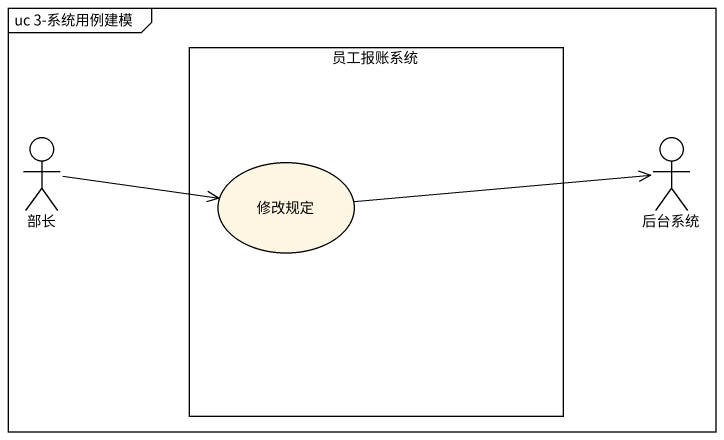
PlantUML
@startuml
mainframe uc 3-系统用例建模
rectangle 员工报账系统 {
  usecase 修改规定
}
actor 部长
actor 后台系统
部长 -right-> 修改规定
修改规定 -right-> 后台系统
@enduml
